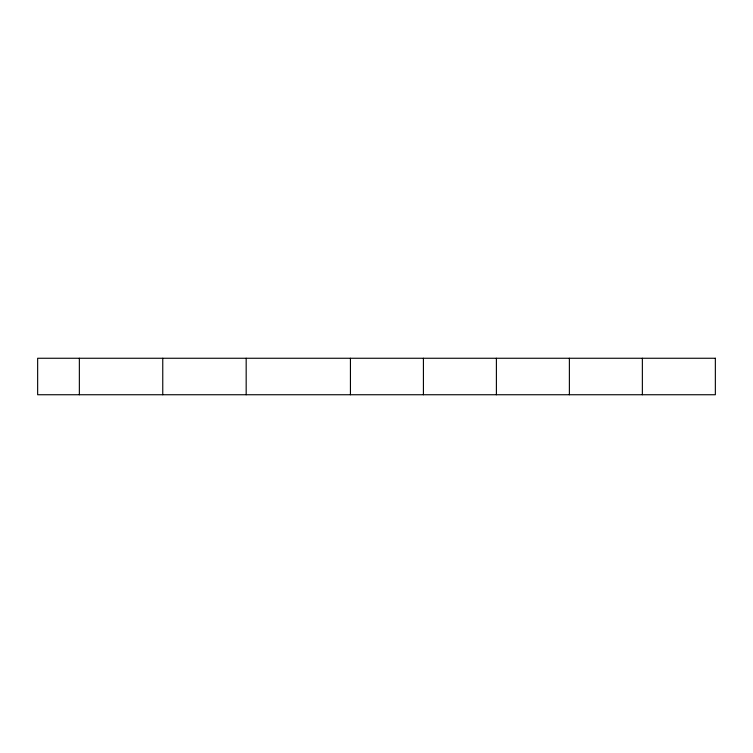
<?xml version="1.0" encoding="UTF-8"?>
<svg xmlns="http://www.w3.org/2000/svg" width="753" height="753" viewBox="0 0 753 753"><rect width="100%" height="100%" fill="white"/><g stroke="black" fill="none" stroke-linecap="round" stroke-linejoin="round"><path stroke-width="1.13" d="M642.365 358.259L642.365 394.741M569.381 358.259L569.381 394.741M496.396 358.259L496.396 394.741M423.421 358.259L423.421 394.741M350.437 358.259L350.437 394.741M246.175 358.259L246.175 394.741M162.761 358.259L162.761 394.741M79.357 358.259L79.357 394.741M715.35 358.259L37.65 358.259L37.65 394.741L715.35 394.741L715.35 358.259"/></g></svg>
